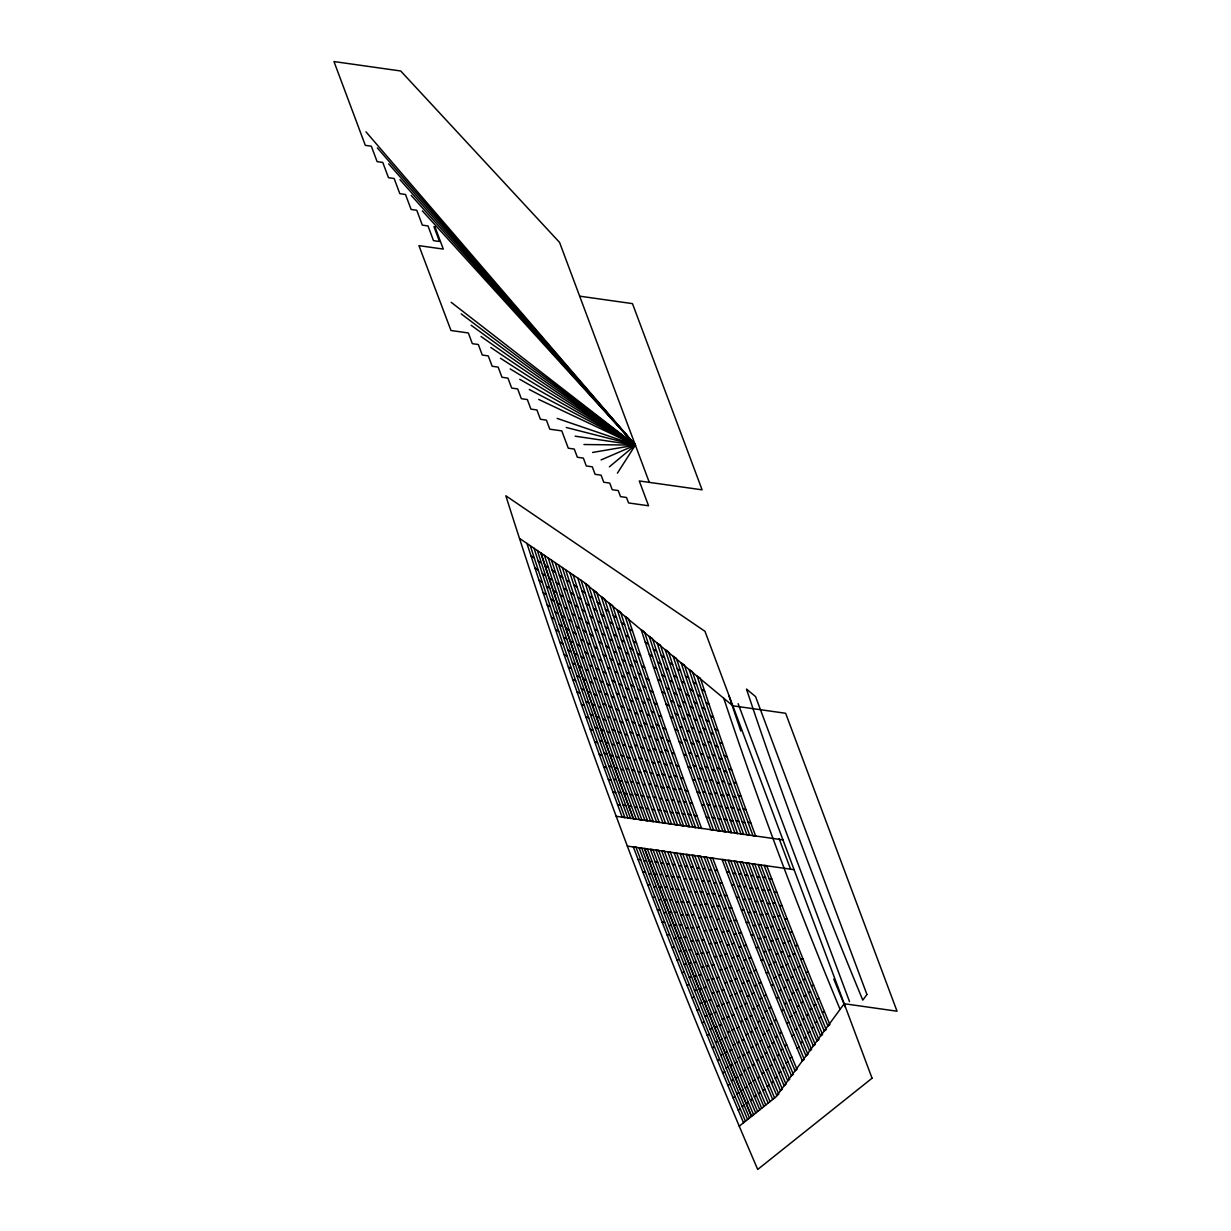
<?xml version="1.0" encoding="UTF-8"?>
<svg xmlns="http://www.w3.org/2000/svg" width="1231" height="1231" viewBox="0 0 1231 1231"><rect width="100%" height="100%" fill="white"/><g stroke="black" fill="none" stroke-linecap="round" stroke-linejoin="round"><path stroke-width="1.5" d="M617.408 473.15L635.35 445.13L365.961 131.825M609.36 466.841L635.35 445.13L377.348 147.92M739.246 1126.165L775.976 1096.852L844.204 1003.727L897.03 1011.205L785.64 713.272L732.83 705.809L583.448 581.909L519.482 538.362M778.746 1094.174L776.823 1095.698A1446.117 317.921 67.9 0 1 680.051 853.545L682.666 853.806M782.393 1089.204L780.469 1090.728A1422.082 312.643 67.9 0 1 686.052 854.391L688.683 854.653M786.04 1084.249L784.116 1085.742A1398.047 307.365 67.9 0 1 692.053 855.237L694.684 855.499A1387.352 305.011 67.9 0 0 785.747 1083.526M789.702 1079.279L787.763 1080.772A1373.996 302.072 67.9 0 1 698.054 856.084L700.685 856.345M793.349 1074.324L791.41 1075.786A1349.961 296.794 67.9 0 1 704.055 856.93L706.686 857.191A1339.282 294.44 67.9 0 0 793.041 1073.57M796.996 1069.354L795.057 1070.816A1325.925 291.501 67.9 0 1 710.072 857.792L712.687 858.038M738.292 1110.3L740.246 1108.854M742.185 1106.654L744.14 1105.223M746.325 1103.607L748.279 1102.176M750.464 1100.56L752.418 1099.114M754.357 1096.898L756.296 1095.467M758.496 1093.851L760.45 1092.42M762.881 1090.635L764.836 1089.204M767.252 1086.604L769.19 1085.173M804.305 1059.429L802.35 1060.86A1277.84 280.93 67.9 0 1 722.074 859.484L724.69 859.73A1267.161 278.591 67.9 0 0 803.981 1058.645M771.498 1083.049L773.453 1081.618M775.268 1078.371L777.223 1076.956M807.967 1054.459L805.997 1055.875A1253.804 275.652 67.9 0 1 728.075 860.331L730.691 860.577M778.777 1073.032L780.731 1071.632M811.614 1049.489L809.659 1050.889A1229.769 270.358 67.9 0 1 734.076 861.177L736.692 861.423A1219.075 268.019 67.9 0 0 806.413 1037.041L811.275 1048.689M782.562 1068.37L784.516 1066.985M815.276 1044.534L813.306 1045.919A1205.734 265.08 67.9 0 1 740.077 862.023L742.708 862.269M786.04 1063.015L788.025 1061.63M818.923 1039.564L816.953 1040.934A1181.683 259.787 67.9 0 1 746.094 862.885L748.71 863.116M733.076 1097.852L735.045 1096.482M789.84 1058.368L791.81 1057.014M736.8 1093.805L738.785 1092.451M741.016 1090.943L743.001 1089.589M745.232 1088.081L747.217 1086.727M822.585 1034.609L820.6 1035.948A1157.648 254.509 67.9 0 1 752.095 863.731L754.711 863.962A1146.969 252.155 67.9 0 0 822.231 1033.732M748.94 1084.003L750.925 1082.649M753.172 1081.157L755.157 1079.818M757.65 1078.156L759.635 1076.802M761.835 1073.694L763.82 1072.355M766.19 1070.385L768.175 1069.047M826.247 1029.639L824.247 1030.978A1133.613 249.216 67.9 0 1 758.096 864.577L760.712 864.808M770.098 1066.015L772.083 1064.692M797.119 1048.35L799.104 1047.027M829.909 1024.669L827.909 1025.992A1109.562 243.938 67.9 0 1 764.097 865.424L766.713 865.655A1098.883 241.584 67.9 0 0 829.525 1023.777M800.581 1042.919L802.581 1041.626M773.437 1060.306L775.453 1058.999M804.397 1038.333L806.413 1037.041M777.361 1055.967L779.377 1054.675M727.86 1085.373L729.875 1084.096M731.429 1080.926L733.445 1079.664M735.723 1078.264L737.738 1077.002M740.031 1075.602L742.047 1074.324M807.844 1032.871L809.86 1031.593M780.7 1050.212L782.716 1048.935M784.639 1045.904L786.655 1044.657M743.555 1071.093L745.586 1069.831M747.863 1068.446L749.894 1067.185M752.433 1065.661L754.465 1064.4M811.675 1028.3L813.706 1027.039M756.45 1060.768L758.481 1059.522M760.896 1057.706L762.928 1056.46M764.943 1053.644L766.975 1052.413M815.107 1022.776L817.153 1021.561M791.902 1035.84L793.933 1034.609M818.954 1018.237L821 1017.037M768.144 1047.566L770.191 1046.35M722.674 1072.893L724.72 1071.693M795.195 1029.962L797.242 1028.762M772.206 1043.549L774.253 1042.349M726.075 1068.046L728.121 1066.862M730.46 1065.569L732.507 1064.384M734.83 1063.092L736.892 1061.907M822.37 1012.682L824.431 1011.497M799.165 1025.746L801.227 1024.561M775.376 1037.394L777.438 1036.225M738.2 1058.152L740.262 1056.998M742.585 1055.721L744.647 1054.552M747.248 1053.136L749.31 1051.982M779.469 1033.44L781.531 1032.27M802.427 1019.791L804.489 1018.637M751.095 1047.827L753.157 1046.689M755.649 1045.011L757.711 1043.857M759.804 1041.241L761.881 1040.118M806.428 1015.637L808.505 1014.498M717.519 1060.399L719.596 1059.291M786.717 1023.3L788.794 1022.176M809.659 1009.589L811.737 1008.481M762.866 1034.794L764.959 1033.686M767.067 1031.101L769.16 1030.008M720.75 1055.152L722.843 1054.044M725.213 1052.859L727.29 1051.766M729.66 1050.582L731.753 1049.489M813.691 1005.496L815.784 1004.404M789.825 1016.96L791.918 1015.883M732.86 1045.211L734.953 1044.134M737.338 1042.98L739.431 1041.903M742.078 1040.61L744.17 1039.533M793.964 1013.144L796.072 1012.067M770.083 1024.561L772.191 1023.5M816.876 999.357L818.984 998.295M774.314 1020.945L776.422 1019.884M750.402 1032.301L752.51 1031.239M745.755 1034.871L747.863 1033.825M754.711 1028.839L756.819 1027.793M712.38 1047.904L714.488 1046.873M797.042 1006.696L799.15 1005.665M801.212 1002.957L803.335 1001.926M715.442 1042.242L717.565 1041.226M719.981 1040.149L722.105 1039.133M724.52 1038.056L726.644 1037.041M781.562 1010.743L783.685 1009.743M757.619 1022.022L759.742 1021.022M761.958 1018.653L764.082 1017.652M727.552 1032.255L729.675 1031.27M732.106 1030.224L734.245 1029.239M736.938 1028.07L739.077 1027.085M804.228 996.387L806.367 995.402M784.501 1003.957L786.64 1002.988M808.459 992.74L810.598 991.771M764.82 1011.713L766.975 1010.743M740.447 1021.915L742.585 1020.945M788.794 1000.526L790.948 999.557M745.201 1019.576L747.34 1018.622M769.19 1008.435L771.345 1007.481M749.617 1016.421L751.772 1015.483M707.256 1035.379L709.395 1034.44M601.082 459.917L635.35 445.13L388.688 163.877M710.164 1029.316L712.334 1028.393M714.78 1027.408L716.95 1026.485M719.396 1025.515L721.566 1024.592M811.414 986L813.583 985.077M791.687 993.586L793.841 992.678M752.403 1009.235L754.572 1008.327M776.438 998.187L778.592 997.279M796.026 990.263L798.196 989.355M756.865 1006.189L759.035 1005.281M722.258 1019.299L724.428 1018.391M726.905 1017.468L729.075 1016.56M731.814 1015.529L733.984 1014.621M702.162 1022.853L704.332 1021.992M735.169 1008.928L737.354 1008.066M779.192 990.94L781.377 990.078M759.589 998.849L761.774 997.987M740.016 1006.85L742.201 1005.973M798.842 983.154L801.027 982.292M764.097 995.925L766.298 995.063M744.57 1004.004L746.755 1003.142M783.655 987.893L785.855 987.047M803.258 979.953L805.443 979.107M709.61 1014.667L711.81 1013.836M714.303 1012.975L716.504 1012.128M704.917 1016.375L707.102 1015.544M747.202 996.433L749.417 995.617M721.72 1004.681L723.936 1003.88M726.721 1002.957L728.937 1002.157M751.802 993.709L754.018 992.909M716.996 1006.312L719.196 1005.512M771.329 985.616L773.545 984.8M786.363 980.476L788.563 979.661M805.997 972.644L808.213 971.844M790.887 977.552L793.087 976.768M697.085 1010.328L699.3 1009.543M729.906 995.941L732.122 995.171M734.861 994.094L737.092 993.325M739.539 991.555L741.77 990.801M754.388 985.985L756.603 985.215M699.685 1003.434L701.916 1002.68M759.035 983.384L761.266 982.63M704.455 1001.926L706.686 1001.172M709.225 1000.403L711.456 999.649M773.93 977.906L776.161 977.168M778.561 975.26L780.793 974.506M793.503 969.92L795.734 969.182M798.088 967.166L800.335 966.427M711.764 993.325L714.011 992.617M716.565 991.909L718.812 991.186M742.047 983.631L744.293 982.907M721.658 990.386L723.905 989.678M746.771 981.23L749.017 980.522M692.037 997.787L694.284 997.079M766.267 973.029L768.513 972.321M781.07 967.335L783.331 966.643M729.737 981.353L731.999 980.676M724.674 982.953L726.936 982.276M785.763 964.842L788.025 964.165M704.178 987.847L706.44 987.17M800.612 959.272L802.874 958.595M734.538 979.122L736.8 978.445M694.484 990.493L696.746 989.816M699.331 989.17L701.593 988.493M749.217 973.106L751.479 972.444M754.003 970.859L756.28 970.197M768.698 964.873L770.96 964.227M773.483 962.596L775.761 961.965M716.611 977.814L718.889 977.183M706.548 980.338L708.825 979.707M711.441 979.107L713.718 978.476M687.006 985.231L689.283 984.615M736.907 970.813L739.185 970.197M741.77 968.735L744.063 968.12M788.179 956.672L790.471 956.041M792.964 954.364L795.241 953.748M761.22 960.426L763.512 959.826M689.298 977.522L691.607 976.952M719.489 969.936L721.781 969.351M724.628 968.582L726.936 967.997M694.238 976.398L696.531 975.814M699.162 975.275L701.455 974.69M729.552 966.658L731.86 966.089M775.822 954.194L778.115 953.625M780.685 952.117L782.978 951.548M744.063 960.211L746.371 959.657M749.002 958.303L751.31 957.749M795.272 945.87L797.58 945.331M682.005 972.675L684.313 972.136M701.378 967.335L703.686 966.797M706.332 966.304L708.656 965.766M711.595 965.227L713.918 964.689M763.497 951.825L765.805 951.286M731.799 957.98L734.122 957.456M768.436 949.932L770.76 949.409M736.8 956.225L739.123 955.718M782.916 943.408L785.24 942.9M684.159 964.565L686.483 964.073M689.16 963.627L691.483 963.134M694.161 962.688L696.484 962.196M714.319 956.918L716.642 956.441M719.566 955.81L721.889 955.333M787.871 941.546L790.194 941.053M724.613 954.194L726.952 953.717M756.219 947.824L758.558 947.331M677.019 960.118L679.358 959.657M770.591 941.038L772.945 940.576M738.954 947.316L741.293 946.854M744.016 945.747L746.371 945.3M696.223 954.317L698.562 953.871M701.27 953.502L703.624 953.056M706.609 952.64L708.964 952.178M775.622 939.376L777.977 938.93M726.721 945.146L729.091 944.731M758.327 938.761L760.681 938.345M731.845 943.731L734.215 943.3M763.42 937.268L765.79 936.853M679.035 951.594L681.389 951.178M684.113 950.855L686.467 950.44M689.191 950.101L691.545 949.701M789.963 932.483L792.333 932.067M592.603 452.454L635.35 445.13L399.967 179.68M709.179 943.9L711.549 943.515M714.519 943.038L716.888 942.638M719.689 941.73L722.058 941.346M672.064 947.547L674.45 947.162M751.233 935.206L753.618 934.821M777.669 930.128L780.054 929.759M782.808 928.728L785.193 928.359M701.655 940.038L704.04 939.684M691.099 941.3L693.484 940.946M696.223 940.684L698.608 940.33M733.861 934.406L736.261 934.052M739.077 933.19L741.462 932.836M765.42 927.882L767.805 927.543M770.621 926.635L773.006 926.297M673.926 938.622L676.327 938.299M679.081 938.068L681.482 937.745M684.236 937.514L686.636 937.191M721.674 932.313L724.074 931.99M726.921 931.205L729.321 930.882M753.187 925.697L755.603 925.389M758.45 924.589L760.85 924.281M704.055 930.882L706.471 930.574M709.502 930.251L711.918 929.959M667.14 934.975L669.541 934.683M714.796 929.251L717.211 928.959M784.701 919.08L787.117 918.788M746.294 922.588L748.71 922.311M685.99 928.282L688.421 928.02M691.207 927.866L693.622 927.605M696.715 927.435L699.131 927.158M772.468 916.849L774.899 916.603M728.814 921.496L731.245 921.25M777.792 915.895L780.223 915.649M734.153 920.634L736.584 920.373M674.08 925.281L676.511 925.035M679.312 924.927L681.743 924.681M668.864 925.635L671.295 925.404M716.657 919.465L719.089 919.249M722.043 918.695L724.474 918.464M760.266 914.71L762.712 914.495M765.636 913.879L768.082 913.664M662.232 922.404L664.678 922.188M709.933 916.787L712.38 916.572M698.977 917.849L701.424 917.649M704.517 917.48L706.963 917.264M748.094 912.617L750.541 912.433M753.495 911.909L755.957 911.725M691.807 914.833L694.269 914.648M680.928 915.264L683.39 915.095M686.206 915.048L688.668 914.879M741.385 909.971L743.847 909.801M663.817 912.648L666.279 912.51M669.11 912.494L671.587 912.34M779.485 905.662L781.962 905.508M674.419 912.325L676.881 912.171M729.275 908.063L731.737 907.909M723.797 908.586L726.259 908.447M657.354 909.832L659.831 909.694M767.313 903.569L769.79 903.446M711.672 906.632L714.149 906.493M717.181 906.17L719.658 906.047M772.806 903.077L775.284 902.938M699.562 904.693L702.039 904.585M693.93 904.816L696.407 904.708M705.101 904.308L707.579 904.2M760.696 901.138L763.174 901.03M755.172 901.538L757.65 901.431M675.881 902.246L678.373 902.154M681.251 902.231L683.744 902.138M686.929 902.231L689.422 902.138M748.586 899.23L751.079 899.153M743.032 899.553L745.524 899.461M658.8 899.676L661.293 899.599M664.171 899.707L666.679 899.63M669.556 899.738L672.049 899.661M736.507 897.353L739 897.291M652.492 897.245L655 897.199M718.812 895.676L721.32 895.629M724.428 895.491L726.936 895.445M712.349 893.644L714.872 893.614M706.717 893.783L709.241 893.752M774.314 892.244L776.838 892.229M694.638 891.906L697.161 891.89M700.285 891.829L702.809 891.813M688.914 891.783L691.422 891.767M762.204 890.29L764.728 890.29M767.867 890.244L770.391 890.228M682.082 889.613L684.605 889.613M670.88 889.213L673.403 889.213M676.311 889.413L678.85 889.413M750.094 888.367L752.633 888.382M755.788 888.382L758.311 888.397M664.709 887.136L667.248 887.151M653.815 886.689L656.338 886.705M659.262 886.905L661.801 886.936M583.956 444.514L635.35 445.13L411.185 195.344M738.015 886.474L740.539 886.505M743.724 886.551L746.248 886.566M647.675 884.674L650.214 884.704M731.66 884.72L734.199 884.766M713.857 882.765L716.411 882.812M719.612 882.919L722.151 882.981M701.793 880.934L704.347 880.996M707.563 881.134L710.102 881.196M695.515 879.349L698.069 879.426M683.928 878.749L686.483 878.826M689.745 879.119L692.299 879.196M677.265 877.011L679.82 877.103M665.894 876.195L668.464 876.287M671.418 876.595L673.973 876.687M659.908 874.533L662.463 874.641M648.845 873.702L651.414 873.81M654.369 874.118L656.939 874.225M769.19 878.842L771.745 878.934M757.127 877.011L759.696 877.118M762.958 877.411L765.528 877.518M642.874 872.087L645.444 872.21M745.078 875.195L747.648 875.333M750.91 875.626L753.495 875.749M733.03 873.41L735.599 873.548M738.877 873.856L741.462 873.995M726.844 872.102L729.429 872.256M714.811 870.348L717.396 870.502M708.948 869.84L711.533 870.009M696.915 868.086L699.5 868.255M702.793 868.609L705.378 868.778M678.958 865.716L681.559 865.901M684.882 866.332L687.467 866.501M690.76 866.87L693.361 867.039M666.54 863.762L669.141 863.947M672.465 864.393L675.065 864.577M660.955 863.162L663.54 863.346M643.921 860.715L646.521 860.915M649.522 861.331L652.122 861.515M655.123 861.931L657.708 862.131M638.104 859.515L640.705 859.715M658.662 850.421L656.031 850.144A1542.274 339.064 67.9 0 0 759.789 1109.777M647.321 848.821L644.69 848.544A1587.682 349.05 67.9 0 0 751.664 1116.255M652.984 849.621L650.368 849.344A1564.986 344.065 67.9 0 0 755.726 1113.024M635.981 847.22L633.35 846.943A1633.091 359.037 67.9 0 0 743.539 1122.734M579.663 296.163L632.472 303.626L702.085 489.83L639.274 480.952L648.552 505.772L628.549 502.94L626.502 497.478L620.501 496.632L618.224 490.554L612.222 489.707L609.745 483.091L603.744 482.244L601.097 475.166L595.096 474.32L592.296 466.811L586.295 465.964L583.356 458.101L577.354 457.255L574.277 449.053L568.276 448.207L561.798 430.881L549.795 429.188L546.41 420.125L540.394 419.263L536.916 409.954L530.915 409.107L527.345 399.552L521.344 398.706L517.682 388.934L511.681 388.088L507.957 378.117L501.956 377.271L498.155 367.1L492.154 366.253L488.276 355.897L482.275 355.036L478.336 344.511L472.335 343.664L468.334 332.955L450.992 330.508L418.94 245.646L443.283 249.077L434.928 226.735L433.928 226.596L439.498 241.491L433.497 240.645L428.003 225.935L422.325 225.135L416.77 210.27L411.108 209.47L405.491 194.467L399.829 193.667L394.151 178.51L388.488 177.71L382.779 162.43L377.101 161.63L371.347 146.212L365.315 145.35L333.97 61.55L400.706 70.983L559.566 242.415L649.276 482.367M616.208 816.291L782.947 839.865M627.348 846.097L794.087 869.671M575.154 436.174L635.35 445.13L422.356 210.855M624.917 817.615L622.209 817.153A1633.091 359.037 67.9 0 1 526.96 543.456M630.58 818.43L627.887 817.953A1610.394 354.036 67.9 0 1 534.039 548.272M659.277 822.493L656.569 822A1495.527 328.8 67.9 0 1 569.799 572.63M653.276 821.631L650.568 821.154A1519.577 334.078 67.9 0 1 562.321 567.537M647.598 820.831L644.89 820.354A1542.274 339.064 67.9 0 1 555.243 562.721M677.619 825.093L674.911 824.601A1422.082 312.643 67.9 0 1 593.296 590.08L596.62 592.326M665.617 823.385L662.909 822.893A1470.153 323.214 67.9 0 1 577.708 578.001M695.638 827.632L692.915 827.14A1349.961 296.794 67.9 0 1 617.239 609.945L620.547 612.161M683.62 825.939L680.912 825.447A1398.047 307.365 67.9 0 1 601.267 596.696L604.59 598.943M719.658 831.048L716.934 830.54A1253.804 275.652 67.9 0 1 649.183 636.427L652.476 638.597M725.659 831.894L722.936 831.387A1229.769 270.358 67.9 0 1 657.169 643.059L660.462 645.198M737.661 833.602L734.953 833.079A1181.683 259.787 67.9 0 1 673.142 656.308L676.419 658.416M749.679 835.295L746.955 834.787A1133.613 249.216 67.9 0 1 689.129 669.572L692.391 671.649M755.68 836.157L752.957 835.634A1109.562 243.938 67.9 0 1 697.131 676.204L700.377 678.25M617.562 804.582L620.301 805.136M634.565 806.967L637.304 807.536M628.826 805.982L631.565 806.536M623.086 804.982L625.825 805.536M640.074 807.351L642.813 807.921M651.907 809.413L654.646 809.983M645.829 808.352L648.568 808.921M664.186 810.983L666.925 811.568M658.093 809.89L660.832 810.46M670.295 812.137L673.049 812.722M682.297 813.783L685.036 814.383M676.173 812.614L678.912 813.199M688.16 814.245L690.899 814.845M694.284 815.445L697.038 816.045M706.271 817.092L709.025 817.692M718.273 818.723L721.027 819.338M712.118 817.492L714.872 818.107M730.245 820.354L733.014 820.985M724.09 819.092L726.859 819.708M612.93 792.025L615.7 792.672M742.231 821.969L745.001 822.616M736.061 820.677L738.831 821.308M624.117 793.21L626.887 793.857M748.017 822.246L750.787 822.893M618.316 792.025L621.086 792.672M629.933 794.395L632.703 795.041M635.304 794.349L638.073 795.011M647.275 796.826L650.06 797.488M641.12 795.549L643.89 796.211M659.493 798.211L662.278 798.888M665.725 799.673L668.51 800.35M653.307 796.872L656.092 797.55M671.464 799.796L674.249 800.489M677.712 801.289L680.497 801.981M689.683 802.904L692.468 803.597M683.42 801.366L686.221 802.058M566.214 427.465L635.35 445.13L451.192 302.318M701.655 804.489L704.455 805.197M608.345 779.485L611.13 780.208M707.333 804.443L710.133 805.166M713.626 806.074L716.427 806.797M619.455 780.454L622.255 781.177M625.348 781.823L628.149 782.562M613.577 779.069L616.377 779.808M719.289 805.951L722.089 806.69M725.598 807.628L728.398 808.367M642.69 784.255L645.49 785.009M636.442 782.762L639.243 783.516M630.549 781.346L633.35 782.1M737.554 809.167L740.354 809.936M731.214 807.428L734.03 808.182M648.568 783.885L651.384 784.655M654.846 785.455L657.646 786.24M661.185 787.24L664.001 788.009M743.139 808.859L745.955 809.644M666.787 786.978L669.602 787.763M673.157 788.809L675.973 789.594M603.775 766.944L606.606 767.744M678.743 788.486L681.559 789.286M685.113 790.364L687.944 791.164M608.868 766.128L611.699 766.944M614.823 767.698L617.654 768.513M697.085 791.902L699.916 792.718M620.778 769.267L623.609 770.098M702.593 791.41L705.44 792.241M709.041 793.426L711.872 794.257M638.12 771.683L640.966 772.529M625.84 768.375L628.672 769.206M631.795 769.975L634.642 770.821M714.519 792.826L717.365 793.672M720.981 794.918L723.828 795.78M650.214 772.714L653.061 773.576M643.859 770.883L646.706 771.76M656.677 774.791L659.524 775.653M662.155 774.176L665.002 775.068M668.633 776.33L671.495 777.207M726.413 794.18L729.275 795.072M732.922 796.38L735.769 797.257M599.235 754.403L602.097 755.295M680.589 777.838L683.451 778.746M616.239 756.711L619.101 757.619M604.19 753.187L607.052 754.095M610.222 754.957L613.084 755.865M738.308 795.503L741.17 796.411M674.08 775.622L676.942 776.515M692.545 779.331L695.407 780.254M621.147 755.388L624.025 756.326M627.195 757.203L630.072 758.142M633.596 759.127L636.458 760.066M697.9 778.392L700.778 779.331M704.471 780.793L707.348 781.731M639.181 757.911L642.059 758.865M645.629 759.989L648.506 760.943M652.199 762.374L655.077 763.328M594.742 741.878L597.62 742.847M716.411 782.224L719.289 783.193M657.554 761.389L660.447 762.374M664.155 763.866L667.033 764.836M709.795 779.7L712.687 780.685M557.135 418.402L635.35 445.13L461.194 313.874M605.637 742.216L608.529 743.216M599.543 740.262L602.436 741.247M611.73 744.17L614.623 745.17M669.464 762.758L672.372 763.774M721.674 780.962L724.567 781.962M676.096 765.328L678.989 766.328M728.321 783.608L731.214 784.609M622.624 744.447L625.517 745.463M629.103 746.586L631.995 747.602M616.5 742.431L619.408 743.447M688.037 766.775L690.945 767.79M733.522 782.147L736.43 783.178M590.265 729.368L593.173 730.414M641.074 747.263L643.998 748.31M634.55 744.94L637.458 746.001M647.752 749.956L650.676 751.002M693.253 765.374L696.177 766.436M699.962 768.175L702.886 769.237M607.268 731.645L610.191 732.722M594.942 727.352L597.866 728.429M601.097 729.506L604.021 730.583M652.999 748.617L655.923 749.694M659.708 751.402L662.632 752.48M711.872 769.544L714.811 770.621M705.117 766.605L708.04 767.698M664.894 749.925L667.817 751.033M671.634 752.833L674.573 753.926M618.085 731.706L621.024 732.814M624.625 734.045L627.564 735.153M611.899 729.475L614.823 730.599M716.965 767.759L719.904 768.883M723.782 770.852L726.721 771.975M585.818 716.873L588.757 717.996M683.574 754.218L686.513 755.357M643.351 737.554L646.29 738.692M629.933 731.999L632.888 733.137M636.565 734.553L639.52 735.692M602.821 719.135L605.775 720.289M728.783 768.821L731.737 769.975M590.357 714.442L593.311 715.611M596.589 716.796L599.543 717.95M688.637 752.387L691.591 753.557M695.484 755.572L698.439 756.726M648.46 735.846L651.43 737.015M655.292 738.969L658.246 740.139M667.217 740.339L670.187 741.554M620.209 721.52L623.163 722.72M607.314 716.55L610.284 717.75M613.577 718.966L616.546 720.166M707.394 756.865L710.364 758.065M660.355 737.092L663.324 738.308M700.485 753.526L703.455 754.726M581.401 704.378L584.371 705.594M679.143 741.693L682.128 742.924M638.981 725.167L641.951 726.398M625.379 719.058L628.364 720.289M632.088 721.858L635.073 723.089M719.273 758.111L722.258 759.342M585.818 701.562L588.803 702.809M592.126 704.086L595.096 705.348M598.42 706.625L601.405 707.871M712.303 754.572L715.288 755.819M643.982 723.089L646.967 724.367M650.907 726.536L653.907 727.798M691.053 742.985L694.053 744.263M684.082 739.416L687.067 740.693M577.016 691.899L580.016 693.191M724.09 755.511L727.09 756.803M602.775 703.624L605.775 704.917M609.099 706.24L612.099 707.533M615.808 709.01L618.808 710.302M662.847 727.875L665.848 729.183M655.861 724.29L658.862 725.598M702.947 744.216L705.963 745.54M634.642 712.78L637.658 714.118M695.9 740.462L698.916 741.785M594.05 694.13L597.05 695.469M581.309 688.683L584.325 690.022M587.679 691.407L590.695 692.745M620.855 706.132L623.855 707.471M627.641 709.179L630.657 710.502M674.757 729.167L677.773 730.506M714.826 745.386L717.842 746.74M639.535 710.364L642.551 711.733M707.702 741.401L710.733 742.77M646.583 714.118L649.599 715.488M598.266 690.714L601.297 692.099M604.667 693.53L607.699 694.915M572.661 679.435L575.693 680.805M686.667 730.414L689.699 731.799M611.438 696.515L614.469 697.9M679.558 726.459L682.59 727.844M658.508 715.426L661.539 716.827M651.399 711.487L654.446 712.903M589.695 681.651L592.742 683.082M630.334 700.424L633.38 701.839M576.831 675.819L579.878 677.25M583.263 678.743L586.31 680.158M719.458 742.216L722.505 743.632M698.546 731.583L701.608 733.014M616.362 693.222L619.408 694.653M623.24 696.515L626.287 697.946M691.36 727.413L694.422 728.844M538.655 399.398L635.35 445.13L471.134 325.246M670.418 716.673L673.465 718.119M568.353 666.987L571.399 668.433M593.804 677.819L596.866 679.297M635.119 697.654L638.181 699.116M642.274 701.732L645.336 703.193M607.114 684.051L610.176 685.513M600.266 680.851L603.328 682.313M710.425 732.691L713.488 734.168M703.147 728.26L706.209 729.752M682.313 717.858L685.39 719.35M572.4 662.986L575.462 664.494M578.893 666.094L581.971 667.587M585.387 669.202L588.464 670.695M654.2 702.993L657.277 704.486M675.08 713.518L678.143 715.026M646.983 698.716L650.06 700.224M618.87 683.867L621.947 685.39M626.071 688.083L629.149 689.591M611.899 680.328L614.992 681.851M694.207 718.981L697.285 720.52M564.06 654.553L567.152 656.092M666.109 704.194L669.202 705.748M714.888 728.952L717.981 730.506M589.372 664.955L592.45 666.51M595.896 668.171L598.989 669.726M602.821 671.587L605.914 673.142M638.012 689.345L641.105 690.914M686.867 714.395L689.96 715.95M630.749 684.944L633.842 686.513M581.124 656.754L584.217 658.339M567.983 650.153L571.092 651.738M574.554 653.461L577.662 655.046M706.071 720.012L709.164 721.612M621.84 675.757L624.948 677.358M649.937 690.576L653.045 692.176M678.019 705.332L681.128 706.933M607.499 667.464L610.607 669.079M614.546 671.234L617.654 672.849M642.613 685.959L645.721 687.575M670.649 700.608L673.757 702.224M698.639 715.134L701.747 716.75M559.813 642.136L562.921 643.751M529.268 389.473L635.35 445.13L481.013 336.463M598.574 659.139L601.697 660.785M584.971 652.091L588.095 653.738M591.572 655.523L594.696 657.169M661.863 691.73L664.986 693.392M633.78 676.988L636.904 678.65M626.41 672.28L629.549 673.942M689.899 706.394L693.022 708.056M682.436 701.393L685.559 703.055M570.245 640.843L573.384 642.505M576.877 644.321L580.016 645.998M710.364 715.719L713.488 717.396M563.613 637.35L566.752 639.027M645.721 678.173L648.86 679.881M555.581 629.733L558.72 631.426M617.654 663.447L620.793 665.155M638.274 673.234L641.413 674.942M673.757 692.822L676.896 694.53M603.113 654.615L606.268 656.323M610.253 658.631L613.392 660.339M666.263 687.714L669.402 689.437M701.762 707.348L704.901 709.071M580.601 639.258L583.756 640.997M587.279 642.874L590.434 644.613M594.358 646.721L597.497 648.445M694.192 702.039L697.331 703.778M629.595 664.663L632.749 666.402M565.983 628.241L569.137 629.995M572.677 631.918L575.831 633.673M559.289 624.563L562.444 626.317M622.117 659.616L625.286 661.37M657.631 679.297L660.801 681.051M685.636 693.822L688.806 695.607M678.035 688.421L681.205 690.206M551.396 617.346L554.566 619.131M613.5 651.168L616.669 652.953M598.789 641.782L601.959 643.582M641.536 665.802L644.705 667.617M705.886 702.516L709.071 704.317M605.991 646.044L609.16 647.845M519.774 379.317L635.35 445.13L490.815 347.481M633.98 660.524L637.15 662.34M576.293 626.441L579.462 628.272M583.032 630.272L586.218 632.088M669.541 680.343L672.726 682.159M661.909 674.85L665.094 676.681M590.172 634.319L593.357 636.135M697.5 694.73L700.685 696.561M568.507 619.532L571.692 621.378M625.456 652.338L628.641 654.184M554.981 611.792L558.166 613.638M561.736 615.654L564.937 617.5M617.87 646.983L621.055 648.845M689.791 688.975L692.976 690.822M547.241 604.975L550.426 606.837M653.461 666.894L656.662 668.756M609.376 638.904L612.576 640.782M681.42 681.297L684.636 683.174M594.481 628.979L597.697 630.872M601.774 633.473L604.975 635.365M637.396 653.461L640.597 655.354M673.696 675.48L676.896 677.373M586.018 621.932L589.234 623.84M572 613.654L575.216 615.562M578.816 617.67L582.017 619.578M629.733 647.829L632.934 649.753M550.719 599.035L553.935 600.974M557.551 603.098L560.767 605.021M564.367 607.16L567.583 609.083M665.371 667.879L668.587 669.818M701.485 689.345L704.701 691.268M657.631 662.016L660.847 663.955M543.117 592.634L546.333 594.573M621.347 640.043L624.563 641.997M693.284 682.128L696.515 684.082M613.654 634.38L616.885 636.319M510.203 368.915L635.35 445.13L500.54 358.298M649.322 654.507L652.553 656.462M605.298 626.656L608.529 628.641M685.436 675.942L688.668 677.912M597.604 620.932L600.836 622.917M590.234 616.192L593.465 618.193M567.753 600.882L570.999 602.882M574.631 605.098L577.878 607.098M581.909 609.56L585.156 611.576M633.303 641.136L636.535 643.136M677.265 668.787L680.497 670.787M546.487 586.31L549.734 588.326M553.381 590.557L556.627 592.573M560.259 594.804L563.506 596.82M625.517 635.181L628.764 637.196M669.402 662.57L672.649 664.571M539.024 580.309L542.271 582.325M617.27 627.779L620.532 629.81M661.247 655.461L664.494 657.492A1219.075 268.019 67.9 0 0 725.613 831.771M609.483 621.793L612.746 623.84M653.384 649.214L656.631 651.261M601.251 614.438L604.529 616.516M645.244 642.136L648.506 644.213M586.018 603.436L589.28 605.529M593.465 608.422L596.727 610.499M563.552 588.141L566.814 590.218M570.492 592.557L573.754 594.635M577.831 597.235L581.109 599.312M542.302 573.615L545.579 575.708M549.257 578.047L552.519 580.14M556.197 582.478L559.474 584.587M684.405 665.032L681.143 662.94A1157.648 254.509 67.9 0 0 740.954 833.941L743.678 834.449A1146.969 252.155 67.9 0 1 684.682 665.879M534.977 567.999L538.239 570.107M629.241 628.826L632.519 630.934M621.363 622.547L624.64 624.656M668.433 651.815L665.155 649.676A1205.734 265.08 67.9 0 0 728.937 832.233L731.66 832.741A1195.039 262.726 67.9 0 1 668.71 652.63M613.238 615.531L616.531 617.67M605.36 609.222L608.653 611.376M597.25 602.251L600.543 604.406M589.372 595.927L592.665 598.097M559.382 575.416L562.675 577.585M566.383 580.032L569.676 582.201M573.8 584.91L577.108 587.095M581.848 590.711L585.14 592.88M644.49 631.98L641.197 629.81A1277.84 280.93 67.9 0 0 710.933 829.694L713.641 830.186A1267.161 278.591 67.9 0 1 644.736 632.749M530.946 555.72L534.254 557.905M538.147 560.936L541.455 563.106M545.164 565.552L548.457 567.737M552.165 570.184L555.473 572.369M628.533 618.762L625.225 616.562A1325.925 291.501 67.9 0 0 698.931 827.986L701.639 828.494A1315.231 289.162 67.9 0 1 628.779 619.501M612.576 605.544L609.253 603.313A1373.996 302.072 67.9 0 0 686.913 826.293L689.622 826.786A1363.317 299.718 67.9 0 1 612.807 606.268M588.633 585.725L585.31 583.463A1446.117 317.921 67.9 0 0 668.91 823.754L671.618 824.231A1435.438 315.582 67.9 0 1 588.864 586.402M738.123 703.655L849.513 1001.572M660.724 645.998L664.494 657.492M761.697 1108.254A1531.595 336.725 67.9 0 1 658.693 850.529M647.568 820.723A1531.595 336.725 67.9 0 1 558.582 564.983M763.851 1106.531A1519.577 334.078 67.9 0 1 661.709 850.944L664.325 851.221A1508.883 331.724 67.9 0 0 765.759 1105.007M653.23 821.539A1508.883 331.724 67.9 0 1 565.645 569.799M745.463 1121.21A1622.412 356.682 67.9 0 1 636.012 847.313M624.886 817.522A1622.412 356.682 67.9 0 1 530.284 545.733M747.602 1119.502A1610.394 354.036 67.9 0 1 639.027 847.744L641.659 848.021A1599.7 351.697 67.9 0 0 749.51 1117.979M630.549 818.323A1599.7 351.697 67.9 0 1 537.362 550.534M541.101 553.088A1587.682 349.05 67.9 0 0 633.55 818.753L636.258 819.231A1577.003 346.696 67.9 0 1 544.441 555.35M753.572 1114.732A1577.003 346.696 67.9 0 1 647.352 848.913M548.18 557.905A1564.986 344.065 67.9 0 0 639.228 819.554L641.92 820.031A1554.291 341.71 67.9 0 1 551.503 560.167M757.634 1111.485A1554.291 341.71 67.9 0 1 653.03 849.713M768.144 1103.114A1495.527 328.8 67.9 0 1 667.71 851.79L670.326 852.067A1484.848 326.446 67.9 0 0 770.052 1101.576M659.231 822.385A1484.848 326.446 67.9 0 1 573.138 574.892M772.683 1099.483A1470.153 323.214 67.9 0 1 674.049 852.698L676.665 852.96A1459.474 320.86 67.9 0 0 774.591 1097.96M665.571 823.277A1459.474 320.86 67.9 0 1 581.032 580.278M778.454 1093.482A1435.438 315.582 67.9 0 1 682.713 853.914M782.1 1088.512A1411.403 310.289 67.9 0 1 688.714 854.76M677.573 824.97A1411.403 310.289 67.9 0 1 596.835 593.019M683.59 825.816A1387.352 305.011 67.9 0 1 604.821 599.635M789.394 1078.556A1363.317 299.718 67.9 0 1 700.731 856.468M695.592 827.524A1339.282 294.44 67.9 0 1 620.793 612.884M796.688 1068.6A1315.231 289.162 67.9 0 1 712.734 858.161M807.628 1053.659A1243.125 273.297 67.9 0 1 730.737 860.715M719.612 830.91A1243.125 273.297 67.9 0 1 652.738 639.381M814.922 1043.703A1195.039 262.726 67.9 0 1 742.755 862.408M818.569 1038.718A1171.004 257.448 67.9 0 1 748.756 863.254M737.615 833.464A1171.004 257.448 67.9 0 1 676.696 659.262M825.878 1028.762A1122.918 246.877 67.9 0 1 760.758 864.947M749.617 835.157A1122.918 246.877 67.9 0 1 692.684 672.511M755.634 836.003A1098.883 241.584 67.9 0 1 700.67 679.143M845.389 1007.22A1029.439 226.319 67.9 0 1 833.787 979.06M790.517 868.994A1029.439 226.319 67.9 0 1 779.177 838.742M740.8 730.983A1029.439 226.319 67.9 0 1 729.075 696.146M751.433 1116.44A1589.021 349.342 67.9 0 1 644.352 848.498M633.211 818.707A1589.021 349.342 67.9 0 1 540.686 552.811M840.081 1009.374A1029.439 226.319 67.9 0 1 723.782 698.3M866.932 994.494L862.793 1000.141A1029.439 226.319 67.9 0 1 746.494 689.083L755.542 696.577L866.932 994.494M872.056 1078.218L757.711 1169.45A1657.126 364.314 67.9 0 1 505.833 495.77L704.978 631.318L872.056 1078.218"/></g></svg>
